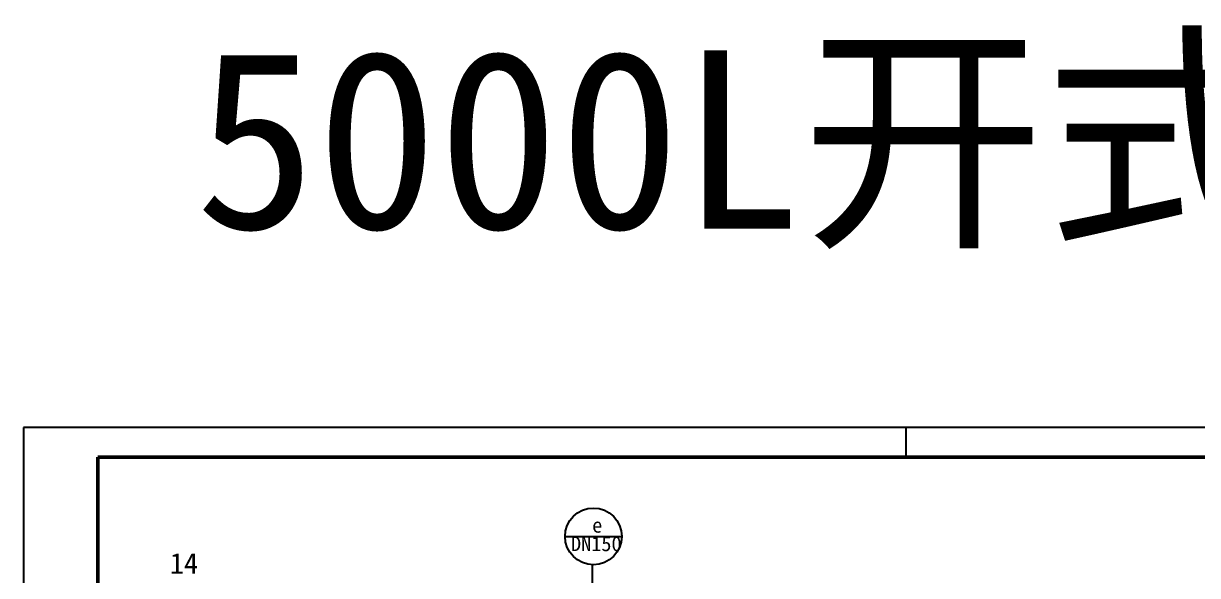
# Model space of a CAD drawing. Extents: x 388 to 3687, y 0 to 977.
# Drawn here: x 2567.8 to 2962.9, y 791.4 to 977 of the extents above; entities that cross this region are included whole.
import ezdxf

# ---------------------------------------------------------------- set-up
doc = ezdxf.new("R2010")
doc.units = 0
doc.header["$MEASUREMENT"] = 0
doc.linetypes.add('ACAD_ISO04W100', pattern=[30.5, 24, -3, 0.5, -3])
doc.layers.get('0').update_dxf_attribs({"linetype": 'CONTINUOUS'})
doc.layers.add('2', color=6, linetype='ACAD_ISO04W100')
doc.layers.add('图层1', color=1, linetype='CONTINUOUS', lineweight=50)
doc.styles.get("Standard").update_dxf_attribs({"font": 'SIMFANG.TTF'})

msp = doc.modelspace()

# ---------------------------------------------------------------- linework, layer by layer
at = {"linetype": 'Continuous', "lineweight": 25}
for p, q in [((2567.82242, 841.18145), (2567.82242, 0.18145)), ((3161.82242, 841.18145), (2567.82242, 841.18145)), ((2864.82242, 831.18145), (2864.82242, 841.18145))]:
    msp.add_line(p, q, dxfattribs=at)
msp.add_line((2750.05482, 804.55789), (2769.15076, 804.55789))
msp.add_circle((2759.60279, 804.55789), 9.54797)
at = {"layer": '2'}
msp.add_line((2759.18964, 795.01886), (2759.18964, 502.99422), dxfattribs=at)
at = {"layer": '图层1', "linetype": 'Continuous', "lineweight": 50}
for p, q in [((2592.82242, 831.18145), (2592.82242, 10.18145)), ((3151.82242, 831.18145), (2592.82242, 831.18145))]:
    msp.add_line(p, q, dxfattribs=at)

# ---------------------------------------------------------------- texts
at = {"attachment_point": 1}
for s, insert, char_height, width in [('5000L开式搅拌                  ', (2625.57049, 968.04647), 60, 569.028), ('e', (2759.17227, 810.8171), 5, 15.3654), ('DN150', (2752.05442, 804.59575), 5, 39.0375), ('14', (2617.06315, 798.98293), 7, 10.6377)]:
    msp.add_mtext(s, dxfattribs=dict(at, insert=insert, char_height=char_height, width=width))

doc.saveas('drawing.dxf')
